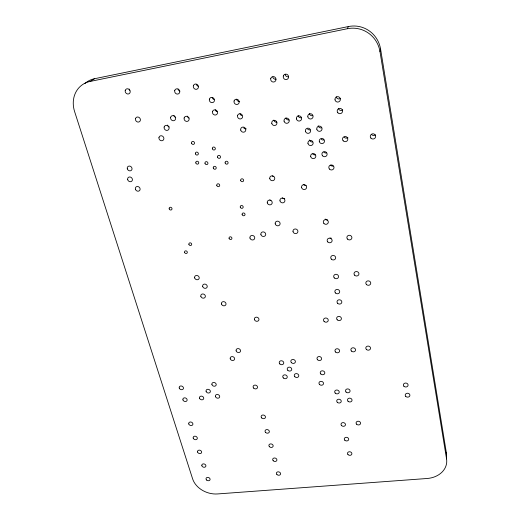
<?xml version="1.0" encoding="UTF-8"?>
<svg xmlns="http://www.w3.org/2000/svg" width="520" height="520" viewBox="0 0 520 520"><rect width="100%" height="100%" fill="white"/><g stroke="black" fill="none" stroke-linecap="round" stroke-linejoin="round"><path stroke-width="0.78" d="M94.471 78.734L90.116 81.439A26.982 23.4 51.8 0 0 74.614 111.612L192.634 478.901A21.028 16.25 19.4 0 0 217.529 493.942L427.076 478.498A22.756 18.057 5.3 0 0 446.557 458.894L379.984 51.604L380.588 49.114A28.139 27.45 -73.8 0 0 348.374 26.553L94.471 78.734A26.631 23.16 52.2 0 0 84.916 83.492M90.116 81.439L347.308 28.73L348.374 26.553M380.588 49.114L446.284 452.29L446.557 458.894M446.284 452.29A22.497 17.934 5.2 0 1 446.426 455.832M327.522 219.869A2.502 2.327 13.9 0 1 325.169 219.037M347.308 28.73A28.489 27.833 -74 0 1 379.984 51.604M288.334 76.778A2.73 2.639 65.7 0 1 285.181 74.614M284.745 198.66A2.509 2.346 25.1 0 1 282.386 197.828M340.581 98.345A2.678 2.672 62.1 0 1 336.213 96.798M342.732 109.85A2.665 2.646 16.5 0 1 338.384 108.309M270.933 200.531A2.502 2.327 27.2 0 1 269.854 199.823M288.99 119.971A2.639 2.548 44.5 0 1 285.909 117.884M276.874 122.174A2.632 2.529 45.2 0 1 273.793 120.094M275.932 79.189A2.724 2.62 62.8 0 1 272.786 77.038M273.436 176.638A2.542 2.392 30.5 0 1 272.344 175.91M169.306 126.965A2.62 2.366 49.1 0 1 167.525 125.047M175.734 117.403A2.639 2.398 50.6 0 1 173.947 115.466M129.87 90.24A2.698 2.385 54.3 0 1 129.181 89.031M306.118 185.464A2.535 2.405 21.7 0 1 303.732 184.619M310.057 129.883A2.626 2.554 34 0 1 307.593 129.012M326.3 152.971A2.594 2.509 19 0 1 323.856 152.107M323.713 140.004A2.613 2.548 23.2 0 1 321.256 139.133M321.295 127.888A2.626 2.574 29.3 0 1 318.227 125.801M315.185 154.863A2.587 2.496 23.6 0 1 312.748 153.998M312.533 141.953A2.607 2.529 28.1 0 1 309.485 139.893M331.279 238.128A2.477 2.281 12.7 0 1 330.005 238.004M239.688 101.406A2.678 2.522 53.6 0 1 236.574 99.307M241.761 115.59A2.646 2.496 49.7 0 1 239.993 113.627M217.061 111.728A2.652 2.47 51.2 0 1 215.28 109.766M214 99.502A2.678 2.49 53.9 0 1 212.212 97.52M198.237 86.34A2.711 2.49 56.3 0 1 196.424 84.338M246.188 128.798A2.62 2.47 45.9 0 1 243.756 127.933M312.468 115.706A2.646 2.594 41.4 0 1 309.381 113.601M301.204 117.754A2.646 2.574 43.3 0 1 298.116 115.661M179.849 91.039A2.698 2.457 55.1 0 1 178.042 89.056M189.059 118.047A2.639 2.412 50.3 0 1 187.278 116.109M375.329 134.875A2.659 2.594 -10.1 0 1 371.585 134.563M333.079 166.075A2.581 2.483 14.6 0 1 330.655 165.21M347.906 137.534A2.626 2.574 7.9 0 1 344.201 137.222M240.675 180.499A1.541 1.423 34.6 0 0 243.172 181.383A1.541 1.423 34.6 0 0 242.554 178.886A1.541 1.423 34.6 0 0 240.675 180.499M294.834 376.721A2.294 1.931 15 0 0 298.688 376.318A2.294 1.931 15 0 0 296.062 373.607A2.294 1.931 15 0 0 294.834 376.721M323.908 223.457A2.535 2.353 14 0 0 328.198 222.814A2.535 2.353 14 0 0 325.338 219.635A2.535 2.353 14 0 0 323.908 223.457M275.223 223.853A2.502 2.301 23.4 0 0 279.312 225.303A2.502 2.301 23.4 0 0 278.389 221.306A2.502 2.301 23.4 0 0 275.223 223.853M335.426 292.949A2.444 2.178 11.2 0 0 339.573 292.416A2.444 2.178 11.2 0 0 336.83 289.432A2.444 2.178 11.2 0 0 335.426 292.949M195.826 162.942A1.554 1.417 41.8 0 0 198.328 163.826A1.554 1.417 41.8 0 0 197.659 161.304A1.554 1.417 41.8 0 0 195.826 162.942M205.004 163.377A1.554 1.423 41.1 0 0 207.506 164.268A1.554 1.423 41.1 0 0 206.843 161.74A1.554 1.423 41.1 0 0 205.004 163.377M337.591 303.257A2.431 2.151 10.9 0 0 341.712 302.738A2.431 2.151 10.9 0 0 338.988 299.786A2.431 2.151 10.9 0 0 337.591 303.257M279.819 363.928A2.308 1.95 16.6 0 0 283.673 363.506A2.308 1.95 16.6 0 0 281.014 360.763A2.308 1.95 16.6 0 0 279.819 363.928M283.348 75.953A2.769 2.672 64.2 0 0 286.481 79.567A2.769 2.672 64.2 0 0 287.905 75.069A2.769 2.672 64.2 0 0 283.348 75.953M279.975 200.85A2.542 2.373 24.9 0 0 284.122 202.326A2.542 2.373 24.9 0 0 283.192 198.224A2.542 2.373 24.9 0 0 279.975 200.85M335.017 99.847A2.717 2.704 45.9 0 0 339.45 101.426A2.717 2.704 45.9 0 0 338.585 96.805A2.717 2.704 45.9 0 0 335.017 99.847M293.02 231.647A2.502 2.301 19.7 0 0 297.102 233.097A2.502 2.301 19.7 0 0 296.218 229.119A2.502 2.301 19.7 0 0 293.02 231.647M229.08 238.368A1.482 1.326 28.7 0 0 231.484 239.226A1.482 1.326 28.7 0 0 230.88 236.886A1.482 1.326 28.7 0 0 229.08 238.368M337.831 112.755A2.698 2.678 17.2 0 0 342.42 111.93A2.698 2.678 17.2 0 0 339.385 108.388A2.698 2.678 17.2 0 0 337.831 112.755M324.084 321.386A2.392 2.093 12.6 0 0 328.133 320.899A2.392 2.093 12.6 0 0 325.429 318.012A2.392 2.093 12.6 0 0 324.084 321.386M267.286 202.865A2.535 2.353 27.1 0 0 271.414 204.334A2.535 2.353 27.1 0 0 270.465 200.245A2.535 2.353 27.1 0 0 267.286 202.865M366.385 284.459A2.477 2.217 6.7 0 0 370.611 283.907A2.477 2.217 6.7 0 0 367.874 280.885A2.477 2.217 6.7 0 0 366.385 284.459M347.997 454.591A2.223 1.781 10.4 0 0 351.767 454.279A2.223 1.781 10.4 0 0 349.291 451.757A2.223 1.781 10.4 0 0 347.997 454.591M317.551 359.756A2.333 1.989 13 0 0 321.497 359.32A2.333 1.989 13 0 0 318.851 356.551A2.333 1.989 13 0 0 317.551 359.756M284.063 121.16A2.672 2.581 43.3 0 0 288.399 122.701A2.672 2.581 43.3 0 0 287.437 118.228A2.672 2.581 43.3 0 0 284.063 121.16M356.597 424.19A2.275 1.859 9.6 0 0 360.457 423.839A2.275 1.859 9.6 0 0 357.935 421.226A2.275 1.859 9.6 0 0 356.597 424.19M335.517 352.007A2.36 2.022 11.2 0 0 339.515 351.566A2.36 2.022 11.2 0 0 336.863 348.757A2.36 2.022 11.2 0 0 335.517 352.007M351.416 351.052A2.373 2.034 9.5 0 0 355.446 350.603A2.373 2.034 9.5 0 0 352.807 347.782A2.373 2.034 9.5 0 0 351.416 351.052M337.259 402.259A2.288 1.898 11.1 0 0 341.133 401.882A2.288 1.898 11.1 0 0 338.572 399.217A2.288 1.898 11.1 0 0 337.259 402.259M366.347 349.382A2.385 2.047 7.9 0 0 370.409 348.926A2.385 2.047 7.9 0 0 367.776 346.093A2.385 2.047 7.9 0 0 366.347 349.382M169.195 208.864A1.502 1.326 37.4 0 0 171.613 209.722A1.502 1.326 37.4 0 0 170.931 207.337A1.502 1.326 37.4 0 0 169.195 208.864M320.794 373.965A2.321 1.956 12.6 0 0 324.708 373.549A2.321 1.956 12.6 0 0 322.088 370.819A2.321 1.956 12.6 0 0 320.794 373.965M194.669 277.914A2.392 2.08 28.7 0 0 198.556 279.298A2.392 2.08 28.7 0 0 197.509 275.6A2.392 2.08 28.7 0 0 194.669 277.914M271.791 123.39A2.665 2.554 44.2 0 0 276.107 124.924A2.665 2.554 44.2 0 0 275.125 120.471A2.665 2.554 44.2 0 0 271.791 123.39M193.206 438.12A2.151 1.703 21.3 0 0 196.716 439.368A2.151 1.703 21.3 0 0 195.774 436.325A2.151 1.703 21.3 0 0 193.206 438.12M202.69 286.514A2.385 2.067 27.4 0 0 206.57 287.892A2.385 2.067 27.4 0 0 205.543 284.226A2.385 2.067 27.4 0 0 202.69 286.514M188.773 423.956A2.171 1.729 22 0 0 192.309 425.217A2.171 1.729 22 0 0 191.347 422.123A2.171 1.729 22 0 0 188.773 423.956M230.224 358.8A2.288 1.918 21.2 0 0 233.948 360.126A2.288 1.918 21.2 0 0 233.019 356.74A2.288 1.918 21.2 0 0 230.224 358.8M270.777 78.403A2.763 2.652 61.5 0 0 273.917 81.998A2.763 2.652 61.5 0 0 275.301 77.525A2.763 2.652 61.5 0 0 270.777 78.403M269.776 178.672A2.574 2.418 30.2 0 0 273.962 180.161A2.574 2.418 30.2 0 0 273 175.968A2.574 2.418 30.2 0 0 269.776 178.672M217.555 157.118A1.56 1.443 41.2 0 0 220.071 158.008A1.56 1.443 41.2 0 0 219.427 155.46A1.56 1.443 41.2 0 0 217.555 157.118M225.141 162.948A1.554 1.437 39.5 0 0 227.65 163.839A1.554 1.437 39.5 0 0 227.013 161.304A1.554 1.437 39.5 0 0 225.141 162.948M195.41 153.829A1.56 1.423 43.3 0 0 197.919 154.72A1.56 1.423 43.3 0 0 197.249 152.172A1.56 1.423 43.3 0 0 195.41 153.829M135.428 189.241A2.535 2.217 41.4 0 0 139.477 190.678A2.535 2.217 41.4 0 0 138.268 186.641A2.535 2.217 41.4 0 0 135.428 189.241M158.984 137.397A2.632 2.36 47.2 0 0 162.103 140.725A2.632 2.36 47.2 0 0 163.131 136.637A2.632 2.36 47.2 0 0 158.984 137.397M127.316 168.864A2.574 2.256 44.1 0 0 131.404 170.319A2.574 2.256 44.1 0 0 130.162 166.198A2.574 2.256 44.1 0 0 127.316 168.864M188.91 244.381A1.469 1.294 32.1 0 0 191.289 245.225A1.469 1.294 32.1 0 0 190.645 242.925A1.469 1.294 32.1 0 0 188.91 244.381M200.844 296.368A2.366 2.041 26.9 0 0 204.698 297.739A2.366 2.041 26.9 0 0 203.678 294.112A2.366 2.041 26.9 0 0 200.844 296.368M164.151 127.01A2.652 2.392 48.6 0 0 167.284 130.383A2.652 2.392 48.6 0 0 168.331 126.237A2.652 2.392 48.6 0 0 164.151 127.01M127.712 179.738A2.548 2.23 42.8 0 0 131.781 181.181A2.548 2.23 42.8 0 0 130.546 177.112A2.548 2.23 42.8 0 0 127.712 179.738M184.555 252.369A1.456 1.28 31.7 0 0 186.921 253.214A1.456 1.28 31.7 0 0 186.27 250.933A1.456 1.28 31.7 0 0 184.555 252.369M236.125 350.831A2.301 1.944 21 0 0 239.876 352.163A2.301 1.944 21 0 0 238.953 348.738A2.301 1.944 21 0 0 236.125 350.831M191.555 143.169A1.573 1.437 45.4 0 0 194.077 144.066A1.573 1.437 45.4 0 0 193.394 141.492A1.573 1.437 45.4 0 0 191.555 143.169M170.638 117.319A2.678 2.425 50.1 0 0 173.784 120.718A2.678 2.425 50.1 0 0 174.857 116.526A2.678 2.425 50.1 0 0 170.638 117.319M197.567 452.043A2.132 1.67 20.7 0 0 201.045 453.284A2.132 1.67 20.7 0 0 200.115 450.288A2.132 1.67 20.7 0 0 197.567 452.043M201.858 465.738A2.113 1.644 20.1 0 0 205.309 466.966A2.113 1.644 20.1 0 0 204.393 464.022A2.113 1.644 20.1 0 0 201.858 465.738M206.596 480.025A2.099 1.619 19.6 0 0 210.035 479.759A2.099 1.619 19.6 0 0 207.539 477.386A2.099 1.619 19.6 0 0 206.596 480.025M261.709 417.937A2.217 1.807 17.1 0 0 265.395 417.586A2.217 1.807 17.1 0 0 262.821 415.012A2.217 1.807 17.1 0 0 261.709 417.937M265.61 432.451A2.197 1.774 16.6 0 0 269.269 432.12A2.197 1.774 16.6 0 0 266.721 429.579A2.197 1.774 16.6 0 0 265.61 432.451M269.445 446.713A2.184 1.742 16.1 0 0 273.078 446.401A2.184 1.742 16.1 0 0 270.556 443.904A2.184 1.742 16.1 0 0 269.445 446.713M273.214 460.74A2.165 1.716 15.7 0 0 276.822 460.447A2.165 1.716 15.7 0 0 274.326 457.984A2.165 1.716 15.7 0 0 273.214 460.74M276.926 474.532A2.145 1.683 15.3 0 0 280.507 474.253A2.145 1.683 15.3 0 0 278.031 471.822A2.145 1.683 15.3 0 0 276.926 474.532M337.2 319.793A2.405 2.106 11 0 0 341.276 319.306A2.405 2.106 11 0 0 338.579 316.401A2.405 2.106 11 0 0 337.2 319.793M341.536 425.555A2.262 1.846 10.8 0 0 345.358 425.21A2.262 1.846 10.8 0 0 342.836 422.611A2.262 1.846 10.8 0 0 341.536 425.555M344.793 440.2A2.243 1.814 10.6 0 0 348.589 439.875A2.243 1.814 10.6 0 0 346.093 437.307A2.243 1.814 10.6 0 0 344.793 440.2M125.223 90.519A2.73 2.412 53.9 0 0 128.44 93.977A2.73 2.412 53.9 0 0 129.409 89.687A2.73 2.412 53.9 0 0 125.223 90.519M260.897 234.546A2.483 2.262 24.7 0 0 264.947 235.983A2.483 2.262 24.7 0 0 264.004 232.044A2.483 2.262 24.7 0 0 260.897 234.546M216.794 185.464A1.528 1.397 36.6 0 0 219.271 186.342A1.528 1.397 36.6 0 0 218.634 183.872A1.528 1.397 36.6 0 0 216.794 185.464M301.581 187.499A2.568 2.431 21.6 0 0 305.78 188.994A2.568 2.431 21.6 0 0 304.889 184.808A2.568 2.431 21.6 0 0 301.581 187.499M305.428 131.209A2.659 2.587 33 0 0 309.757 132.75A2.659 2.587 33 0 0 308.847 128.303A2.659 2.587 33 0 0 305.428 131.209M322.536 155.798A2.626 2.542 19.1 0 0 326.989 155.051A2.626 2.542 19.1 0 0 324.012 151.658A2.626 2.542 19.1 0 0 322.536 155.798M319.293 141.466A2.646 2.574 22.9 0 0 323.609 143.006A2.646 2.574 22.9 0 0 322.731 138.593A2.646 2.574 22.9 0 0 319.293 141.466M316.81 129.188A2.665 2.607 28.5 0 0 321.159 130.728A2.665 2.607 28.5 0 0 320.268 126.263A2.665 2.607 28.5 0 0 316.81 129.188M310.687 156.513A2.62 2.522 23.4 0 0 314.958 158.035A2.62 2.522 23.4 0 0 314.074 153.706A2.62 2.522 23.4 0 0 310.687 156.513M307.97 143.435A2.639 2.554 27.6 0 0 312.273 144.97A2.639 2.554 27.6 0 0 311.37 140.576A2.639 2.554 27.6 0 0 307.97 143.435M347.464 239.064A2.529 2.327 9 0 0 351.76 238.446A2.529 2.327 9 0 0 348.94 235.294A2.529 2.327 9 0 0 347.464 239.064M327.75 241.911A2.509 2.308 12.9 0 0 332 241.3A2.509 2.308 12.9 0 0 329.173 238.173A2.509 2.308 12.9 0 0 327.75 241.911M331.331 259.11A2.49 2.262 12 0 0 335.55 258.525A2.49 2.262 12 0 0 332.748 255.45A2.49 2.262 12 0 0 331.331 259.11M354.582 275.164A2.483 2.236 8.3 0 0 358.807 274.606A2.483 2.236 8.3 0 0 356.05 271.557A2.483 2.236 8.3 0 0 354.582 275.164M334.25 277.882A2.464 2.217 11.4 0 0 338.423 277.329A2.464 2.217 11.4 0 0 335.654 274.307A2.464 2.217 11.4 0 0 334.25 277.882M240.272 207.149A1.508 1.385 30.8 0 0 242.73 208.019A1.508 1.385 30.8 0 0 242.125 205.595A1.508 1.385 30.8 0 0 240.272 207.149M206.102 391.372A2.223 1.82 21.9 0 0 209.736 392.665A2.223 1.82 21.9 0 0 208.78 389.428A2.223 1.82 21.9 0 0 206.102 391.372M211.926 384.566A2.236 1.84 21.7 0 0 215.572 385.866A2.236 1.84 21.7 0 0 214.63 382.597A2.236 1.84 21.7 0 0 211.926 384.566M179.244 388.05A2.217 1.8 23.9 0 0 182.858 389.337A2.217 1.8 23.9 0 0 181.857 386.106A2.217 1.8 23.9 0 0 179.244 388.05M283.329 377.949A2.288 1.918 16.1 0 0 287.157 377.546A2.288 1.918 16.1 0 0 284.525 374.842A2.288 1.918 16.1 0 0 283.329 377.949M234.091 100.965A2.711 2.548 52.8 0 0 237.218 104.462A2.711 2.548 52.8 0 0 238.478 100.133A2.711 2.548 52.8 0 0 234.091 100.965M237.575 115.473A2.678 2.522 48.9 0 0 240.675 118.931A2.678 2.522 48.9 0 0 241.936 114.666A2.678 2.522 48.9 0 0 237.575 115.473M212.518 111.553A2.684 2.496 50.5 0 0 215.644 115.005A2.684 2.496 50.5 0 0 216.833 110.747A2.684 2.496 50.5 0 0 212.518 111.553M209.385 99.145A2.717 2.516 53.2 0 0 212.537 102.628A2.717 2.516 53.2 0 0 213.727 98.312A2.717 2.516 53.2 0 0 209.385 99.145M335.225 393.094A2.301 1.918 11.2 0 0 339.118 392.71A2.301 1.918 11.2 0 0 336.538 390.019A2.301 1.918 11.2 0 0 335.225 393.094M348.017 401.206A2.301 1.911 10.1 0 0 351.916 400.829A2.301 1.911 10.1 0 0 349.356 398.151A2.301 1.911 10.1 0 0 348.017 401.206M346.028 392.009A2.308 1.931 10.3 0 0 349.947 391.619A2.308 1.931 10.3 0 0 347.373 388.921A2.308 1.931 10.3 0 0 346.028 392.009M291.408 362.648A2.314 1.963 15.6 0 0 295.295 362.219A2.314 1.963 15.6 0 0 292.637 359.469A2.314 1.963 15.6 0 0 291.408 362.648M287.788 370.292A2.301 1.944 15.8 0 0 291.649 369.876A2.301 1.944 15.8 0 0 289.003 367.153A2.301 1.944 15.8 0 0 287.788 370.292M215.43 396.546A2.223 1.814 21.1 0 0 219.056 397.839A2.223 1.814 21.1 0 0 218.12 394.615A2.223 1.814 21.1 0 0 215.43 396.546M199.518 398.184A2.21 1.8 22.1 0 0 203.131 399.464A2.21 1.8 22.1 0 0 202.169 396.266A2.21 1.8 22.1 0 0 199.518 398.184M182.936 399.893A2.204 1.781 23.2 0 0 186.531 401.167A2.204 1.781 23.2 0 0 185.542 397.982A2.204 1.781 23.2 0 0 182.936 399.893M193.362 85.781A2.743 2.522 55.7 0 0 196.547 89.303A2.743 2.522 55.7 0 0 197.704 84.935A2.743 2.522 55.7 0 0 193.362 85.781M240.734 130.084A2.652 2.496 45.2 0 0 245.011 131.612A2.652 2.496 45.2 0 0 243.964 127.212A2.652 2.496 45.2 0 0 240.734 130.084M242.131 214.578A1.502 1.371 29.6 0 0 244.582 215.449A1.502 1.371 29.6 0 0 243.984 213.044A1.502 1.371 29.6 0 0 242.131 214.578M307.834 116.844A2.684 2.626 39.7 0 0 312.202 118.391A2.684 2.626 39.7 0 0 311.292 113.88A2.684 2.626 39.7 0 0 307.834 116.844M296.426 118.911A2.678 2.607 41.9 0 0 300.775 120.458A2.678 2.607 41.9 0 0 299.839 115.966A2.678 2.607 41.9 0 0 296.426 118.911M319.514 384.456A2.301 1.931 12.7 0 0 323.401 384.053A2.301 1.931 12.7 0 0 320.794 381.349A2.301 1.931 12.7 0 0 319.514 384.456M253.695 388.141A2.256 1.872 18.4 0 0 257.445 387.757A2.256 1.872 18.4 0 0 254.813 385.099A2.256 1.872 18.4 0 0 253.695 388.141M254.397 319.507A2.353 2.034 20.4 0 0 258.239 320.879A2.353 2.034 20.4 0 0 257.329 317.311A2.353 2.034 20.4 0 0 254.397 319.507M221.488 304.025A2.36 2.047 24.5 0 0 225.336 305.389A2.36 2.047 24.5 0 0 224.354 301.782A2.36 2.047 24.5 0 0 221.488 304.025M249.964 238.056A2.477 2.243 26 0 0 254 239.486A2.477 2.243 26 0 0 253.032 235.573A2.477 2.243 26 0 0 249.964 238.056M212.362 148.772A1.567 1.45 43.2 0 0 214.883 149.669A1.567 1.45 43.2 0 0 214.227 147.102A1.567 1.45 43.2 0 0 212.362 148.772M174.733 90.558A2.73 2.483 54.5 0 0 177.925 94.049A2.73 2.483 54.5 0 0 179.023 89.72A2.73 2.483 54.5 0 0 174.733 90.558M184.145 117.969A2.672 2.438 49.8 0 0 187.278 121.381A2.672 2.438 49.8 0 0 188.389 117.176A2.672 2.438 49.8 0 0 184.145 117.969M213.278 168.031A1.547 1.423 39.7 0 0 215.774 168.922A1.547 1.423 39.7 0 0 215.124 166.4A1.547 1.423 39.7 0 0 213.278 168.031M135.486 118.671A2.672 2.373 50.2 0 0 138.645 122.051A2.672 2.373 50.2 0 0 139.626 117.891A2.672 2.373 50.2 0 0 135.486 118.671M370.89 138.093A2.698 2.62 -8.5 0 0 375.492 137.306A2.698 2.62 -8.5 0 0 372.522 133.822A2.698 2.62 -8.5 0 0 370.89 138.093M405.73 396.363A2.353 1.956 5.1 0 0 409.754 395.974A2.353 1.956 5.1 0 0 407.219 393.25A2.353 1.956 5.1 0 0 405.73 396.363M403.884 386.204A2.366 1.976 5 0 0 407.934 385.801A2.366 1.976 5 0 0 405.385 383.051A2.366 1.976 5 0 0 403.884 386.204M329.427 169.058A2.613 2.509 14.8 0 0 333.866 168.331A2.613 2.509 14.8 0 0 330.915 164.977A2.613 2.509 14.8 0 0 329.427 169.058M343.142 140.764A2.665 2.6 8.8 0 0 347.672 139.984A2.665 2.6 8.8 0 0 344.688 136.526A2.665 2.6 8.8 0 0 343.142 140.764"/></g></svg>
